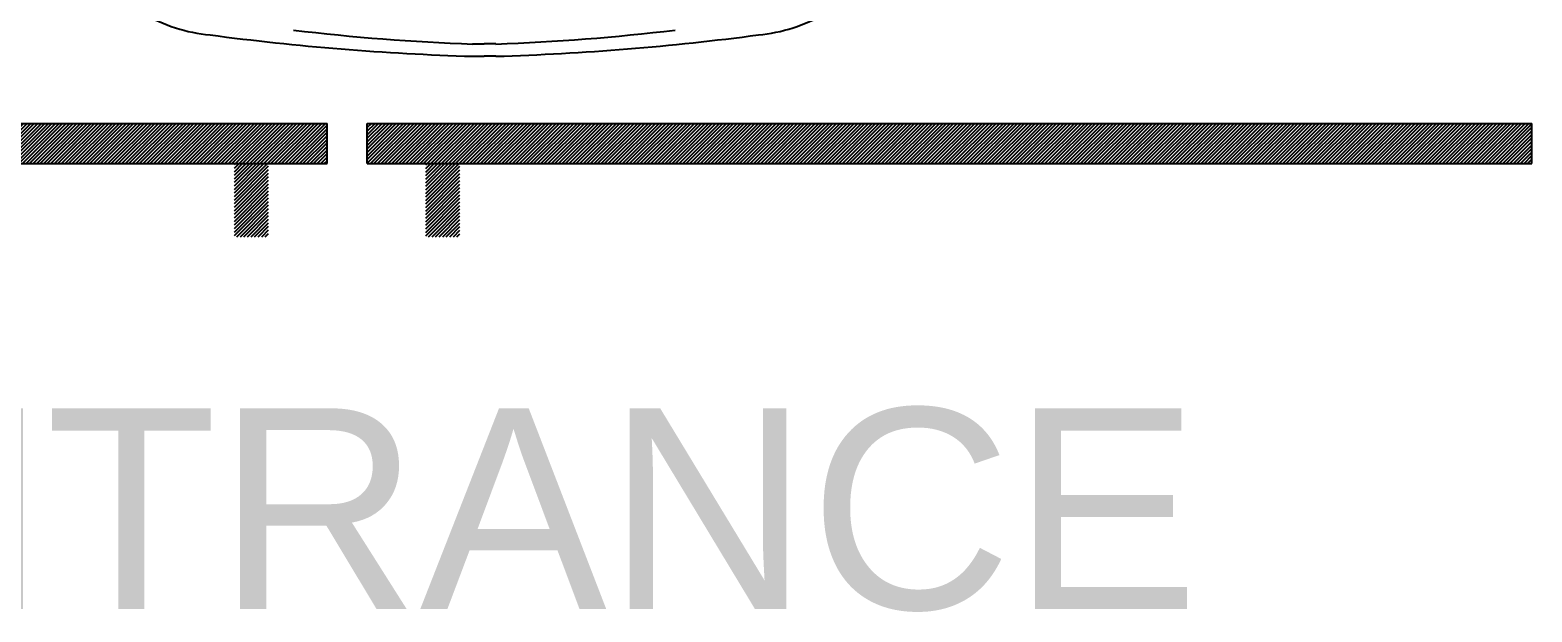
# Model space of a CAD drawing. Header units: inches. Extents: x 413 to 1099, y 231 to 650.
# Drawn here: x 630.1 to 704.9, y 231.1 to 260 of the extents above; entities that cross this region are included whole.
import ezdxf

# ---------------------------------------------------------------- set-up
doc = ezdxf.new("R2010")
doc.units = ezdxf.units.IN
doc.header["$MEASUREMENT"] = 0
doc.layers.add('DOOR', color=70, linetype='Continuous')
doc.layers.add('INTREANCE', color=17, linetype='Continuous')
doc.styles.get("Standard").update_dxf_attribs({"font": 'arial.ttf'})

# ---------------------------------------------------------------- blocks, each defined once
blk = doc.blocks.new('A$C670E5B59')
for p, q in [((4415.8, 1038.1), (4415.8, 1014.4)), ((4441, 1038.1), (4441, 1014.4)), ((4415.8, 990.7), (4415.8, 1014.4)), ((4441, 990.7), (4441, 1014.4))]:
    blk.add_line(p, q)
for centre, radius, start, end in [((4063.1, 1544.4), 335.6, 5.3973, 30.0975), ((-917.8, 872.8), 5361.3, 1.7671, 7.5365), ((133.7, 889.3), 4284.7, 1.9898, 6.914), ((133.7, 1139.5), 4284.7, 353.086, 358.0102), ((-917.8, 1156.1), 5361.3, 352.4635, 358.2329), ((4063.1, 484.5), 335.6, 329.9025, 354.6027)]:
    blk.add_arc(centre, radius, start, end)

msp = doc.modelspace()

# ---------------------------------------------------------------- hatches: boundary and pattern name
at = {"true_color": 0x105689}
h = msp.add_hatch(dxfattribs=at)
h.set_pattern_fill('ANSI31', color=146)
h.paths.add_polyline_path([(644.923, 255.396), (586.923, 255.396), (586.923, 253.396), (644.923, 253.396)])
h.paths.add_polyline_path([(704.923, 255.396), (646.923, 255.396), (646.923, 253.396), (704.923, 253.396)])
h = msp.add_hatch(dxfattribs=at)
h.set_pattern_fill('ANSI31', color=146)
h.paths.add_polyline_path([(651.537, 253.396), (649.836, 253.396), (649.836, 249.753), (651.537, 249.753)])
h.paths.add_polyline_path([(642.009, 253.396), (640.309, 253.396), (640.309, 249.753), (642.009, 249.753)])

# ---------------------------------------------------------------- linework, layer by layer
at = {"layer": 'INTREANCE', "color": 177, "true_color": 0x293189}
for p, q in [((586.923, 255.396), (644.923, 255.396)), ((644.923, 253.396), (644.923, 255.396)), ((646.923, 255.396), (704.923, 255.396)), ((646.923, 253.396), (646.923, 255.396)), ((704.923, 253.396), (704.923, 255.396)), ((586.923, 253.396), (644.923, 253.396)), ((646.923, 253.396), (704.923, 253.396))]:
    msp.add_line(p, q, dxfattribs=at)

# ---------------------------------------------------------------- block references
at = {"xscale": 0.02431854225587045, "yscale": 0.02431854225587045, "zscale": 0.02431854225587045, "rotation": 270}
msp.add_blockref('A$C670E5B59', (628.079, 366.736), dxfattribs=at)

# ---------------------------------------------------------------- texts
at = {"layer": 'DOOR', "insert": (611.511, 241.205), "char_height": 10, "attachment_point": 1}
msp.add_mtext_dynamic_manual_height_columns('ENTRANCE', width=46.24395, gutter_width=1, heights=[0], dxfattribs=at)

doc.saveas('drawing.dxf')
